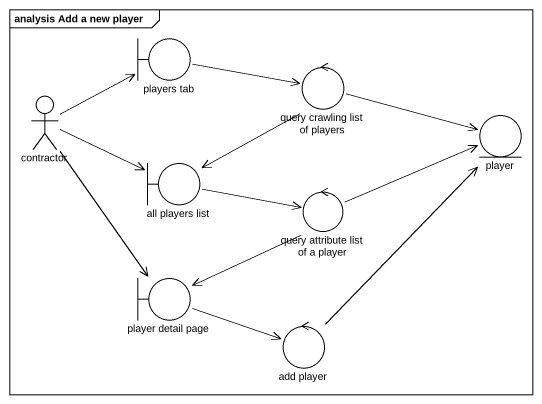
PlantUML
@startuml
mainframe analysis Add a new player
boundary "players tab" as players_tab
control "query crawling list of players" as query_crawling_list_of
actor contractor
entity player
boundary "all players list" as all_players_list
control "query attribute list of a player" as query_attribute_list_of_a
boundary "player detail page" as player_detail_page
control "add player" as add_player
players_tab -right-> query_crawling_list_of
query_crawling_list_of -right-> player
query_crawling_list_of --> all_players_list
contractor -right-> players_tab
contractor -right-> all_players_list
contractor --> player_detail_page
all_players_list -right-> query_attribute_list_of_a
query_attribute_list_of_a -right-> player
query_attribute_list_of_a -left-> player_detail_page
player_detail_page -right-> add_player
add_player -up-> player
@enduml
